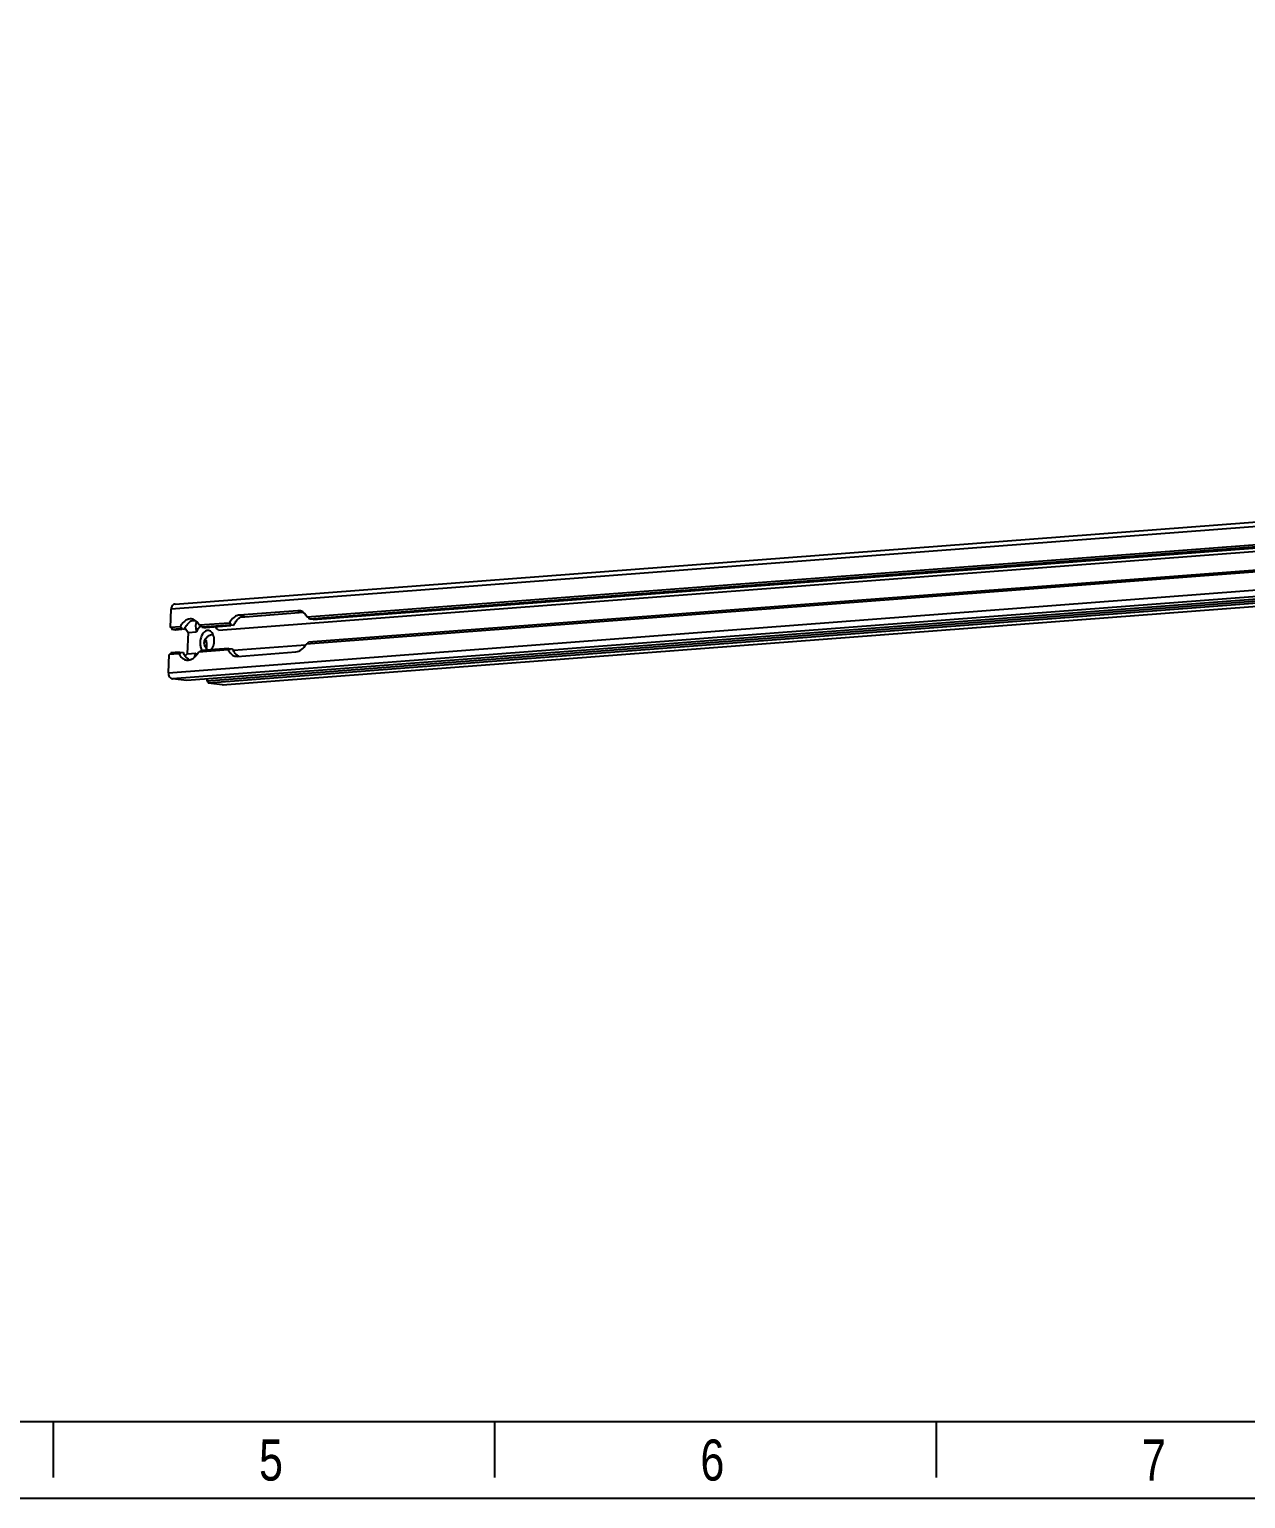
# Model space of a CAD drawing. Header units: millimetres. Extents: x 2185 to 26698, y 9658 to 17427.
# Drawn here: x 14290.2 to 14672, y 9658.1 to 10119.3 of the extents above; entities that cross this region are included whole.
import ezdxf

# ---------------------------------------------------------------- set-up
doc = ezdxf.new("R2010")
doc.units = ezdxf.units.MM
doc.layers.add('2020-NX-2_DXF_CONTINUOUS_LINE', color=7, linetype='Continuous')
doc.styles.add('CKSTANDARD', font='arial.ttf')
doc.styles.add('Roamns', font='romans.shx')

# ---------------------------------------------------------------- blocks, each defined once
blk = doc.blocks.new('standard template')
for p, q in [((456, 5254), (37409, 5254)), ((12589, 4851), (12589, 5254)), ((15761, 4851), (15761, 5254)), ((18933, 4851), (18933, 5254))]:
    blk.add_line(p, q)
blk.add_lwpolyline([(37963, 4700), (-97, 4700), (-97, 30879), (37963, 30879)], close=True)
at = {"style": 'CKSTANDARD', "width": 0.75}
for s, p in [('5', (14066, 4830)), ('6', (17237, 4830)), ('7', (20409, 4830))]:
    blk.add_text(s, height=295, dxfattribs=at).set_placement(p)
at = {"style": 'Roamns'}
for tag, p in [('PAGE_NAME', (27466, 7594)), ('PROJECT_NAME', (27466, 6884)), ('DRAWN_NAME', (27466, 6174)), ('VERSION', (34241, 6174)), ('SELECT_DATA', (27466, 5464)), ('PAGE_NUMBER', (34241, 5464))]:
    blk.add_attdef(tag, p, '', height=285, dxfattribs=at)

msp = doc.modelspace()

# ---------------------------------------------------------------- linework, layer by layer
at = {"layer": '2020-NX-2_DXF_CONTINUOUS_LINE', "color": 114, "linetype": 'Continuous', "true_color": 0x139b48}
for p, q in [((14335.971, 9938.872), (15124.604, 9998.882)), ((15123.353, 9997.28), (14334.72, 9937.269)), ((14349.623, 9930.681), (15090.563, 9987.062)), ((15085.375, 9988.652), (14377.417, 9934.781)), ((15085.528, 9987.989), (14378.136, 9934.16)), ((14379.336, 9934.018), (15085.899, 9987.784)), ((15085.009, 9980.194), (14377.051, 9926.323)), ((15085.213, 9980.706), (14377.821, 9926.877)), ((14333.856, 9917.299), (15122.49, 9977.309)), ((15123.799, 9975.384), (14335.165, 9915.373)), ((15128.324, 9974.849), (14339.69, 9914.838)), ((15134.536, 9974.705), (14345.902, 9914.695)), ((15134.972, 9974.063), (14346.339, 9914.053)), ((14350.864, 9913.518), (15139.708, 9973.524)), ((14334.471, 9931.513), (14334.72, 9937.269)), ((14341.186, 9933.631), (14342.246, 9933.712)), ((14374.458, 9936.78), (14356.092, 9935.383)), ((14357.755, 9935.186), (14356.092, 9935.383)), ((14356.613, 9934.805), (14376.143, 9936.291)), ((14374.458, 9936.78), (14374.936, 9936.724)), ((14374.941, 9936.767), (14374.458, 9936.78)), ((14377.878, 9934.726), (14377.417, 9934.781)), ((14379.336, 9934.018), (14378.136, 9934.16)), ((14337.514, 9931.744), (14334.471, 9931.513)), ((14334.933, 9931.458), (14334.471, 9931.513)), ((14334.933, 9931.458), (14334.907, 9930.871)), ((14337.667, 9931.081), (14334.907, 9930.871)), ((14336.108, 9930.729), (14334.907, 9930.871)), ((14338.037, 9930.876), (14336.108, 9930.729)), ((14337.975, 9931.69), (14337.514, 9931.744)), ((14338.868, 9930.939), (14337.667, 9931.081)), ((14339.118, 9931.348), (14340.065, 9929.954)), ((14340.065, 9929.954), (14339.777, 9923.283)), ((14340.065, 9929.954), (14342.702, 9930.154)), ((14352.941, 9932.918), (14343.623, 9932.209)), ((14343.623, 9932.209), (14344.085, 9932.155)), ((14353.095, 9932.255), (14344.342, 9931.589)), ((14344.342, 9931.589), (14345.543, 9931.447)), ((14353.465, 9932.05), (14345.543, 9931.447)), ((14346.433, 9930.594), (14346.171, 9930.606)), ((14353.403, 9932.864), (14352.941, 9932.918)), ((14354.295, 9932.113), (14353.095, 9932.255)), ((14352.575, 9924.46), (14343.257, 9923.751)), ((14352.78, 9924.971), (14344.027, 9924.305)), ((14352.575, 9924.46), (14353.037, 9924.406)), ((14352.78, 9924.971), (14353.98, 9924.83)), ((14354.238, 9924.383), (14376.895, 9926.107)), ((14333.856, 9917.299), (14334.105, 9923.055)), ((14337.148, 9923.286), (14334.105, 9923.055)), ((14334.592, 9923.588), (14334.567, 9923)), ((14337.352, 9923.798), (14334.592, 9923.588)), ((14337.148, 9923.286), (14337.61, 9923.232)), ((14337.352, 9923.798), (14338.553, 9923.656)), ((14339.777, 9923.283), (14339.159, 9922.607)), ((14339.777, 9923.283), (14342.414, 9923.483)), ((14355.051, 9922.471), (14355.534, 9922.461)), ((14355.534, 9922.461), (14373.9, 9923.858)), ((14339.69, 9914.838), (14335.165, 9915.373)), ((14345.929, 9915.313), (14345.902, 9914.695)), ((14345.902, 9914.695), (14346.364, 9914.64)), ((14346.364, 9914.64), (14346.339, 9914.053)), ((14350.864, 9913.518), (14346.339, 9914.053)), ((14350.864, 9913.518), (14351.074, 9913.519))]:
    msp.add_line(p, q, dxfattribs=at)
for centre, radius, start, end in [((14340.861, 9931.751), 2.464, 78.5387, 83.31204), ((14372.452, 9931.916), 6.11, 21.54811, 27.37966), ((14343.949, 9928.131), 7.38, 149.20403, 150.68742), ((14345.298, 9927.608), 8.384, 153.95593, 155.5302), ((14344.894, 9927.808), 7.933, 150.70538, 153.97197), ((14346.413, 9927.505), 8.29, 154.26319, 155.52767), ((14338.659, 9929.345), 6.11, 21.54811, 27.37966), ((14359.422, 9929.279), 7.432, 149.52488, 150.68621), ((14360.725, 9928.782), 8.384, 153.95593, 155.5302), ((14360.322, 9928.982), 7.933, 150.70538, 153.97197), ((14361.842, 9928.678), 8.292, 154.26338, 155.52768), ((14336.397, 9927.778), 8.384, 333.95593, 335.5302), ((14357.21, 9926.862), 5.22, 207.39153, 213.37061), ((14358.608, 9927.278), 6.268, 201.58929, 205.41147), ((14358.187, 9927.08), 5.803, 205.43519, 207.44713), ((14370.258, 9930.318), 8.309, 333.15135, 335.53616), ((14343.181, 9926.104), 6.268, 201.58929, 205.41147), ((14342.759, 9925.906), 5.803, 205.43519, 207.44713), ((14339.91, 9923.744), 2.464, 258.5387, 263.31204), ((14339.865, 9924.108), 2.833, 281.29717, 289.25936), ((14338.883, 9925.714), 4.73, 311.68601, 313.3515), ((14348.834, 9925.687), 6.788, 198.94598, 201.791), ((14348.454, 9925.536), 6.379, 201.79561, 204.09694), ((14337.111, 9927.194), 7.045, 324.58176, 330.74849)]:
    msp.add_arc(centre, radius, start, end, dxfattribs=at)
for major_axis, ratio, start_param, end_param in [((-5.713, 6.715), 0.3860236, 0.06734, 0.7545033), ((-5.713, 6.715), 0.3860236, -1.3021712, -1.1030892), ((6.499, 5.53), 0.3026002, 2.5073584, 2.8161085)]:
    msp.add_ellipse((14348.64, 9926.772), major_axis=major_axis, ratio=ratio, start_param=start_param, end_param=end_param, dxfattribs=at)
for points, knots in [([(14335.971, 9938.871), (14335.639, 9938.845), (14334.945, 9938.408), (14334.737, 9937.659), (14334.72, 9937.269)], [0, 0, 0, 0, 0.4599473, 1, 1, 1, 1]), ([(14339.971, 9934.061), (14339.854, 9934.021), (14339.368, 9933.816), (14338.934, 9933.498), (14338.641, 9933.221)], [0, 0, 0, 0, 0.235435, 1, 1, 1, 1]), ([(14339.832, 9932.517), (14339.941, 9932.651), (14340.368, 9933.129), (14340.892, 9933.531), (14341.315, 9933.733)], [0, 0, 0, 0, 0.2695263, 1, 1, 1, 1]), ([(14341.148, 9934.199), (14340.855, 9934.233), (14340.449, 9934.206), (14340.068, 9934.095), (14339.971, 9934.061)], [0, 0, 0, 0, 0.7421993, 1, 1, 1, 1]), ([(14354.948, 9935.037), (14354.762, 9934.938), (14353.98, 9934.425), (14353.381, 9933.669), (14353.016, 9933.049)], [0, 0, 0, 0, 0.2266557, 1, 1, 1, 1]), ([(14354.373, 9932.279), (14354.436, 9932.409), (14354.69, 9932.904), (14354.998, 9933.372), (14355.259, 9933.691)], [0, 0, 0, 0, 0.2600916, 1, 1, 1, 1]), ([(14356.092, 9935.383), (14355.996, 9935.375), (14355.599, 9935.322), (14355.216, 9935.18), (14354.948, 9935.037)], [0, 0, 0, 0, 0.2412259, 1, 1, 1, 1]), ([(14355.259, 9933.691), (14355.349, 9933.801), (14355.701, 9934.202), (14356.117, 9934.551), (14356.454, 9934.752)], [0, 0, 0, 0, 0.2657297, 1, 1, 1, 1]), ([(14356.454, 9934.752), (14356.558, 9934.814), (14356.963, 9935.031), (14357.417, 9935.161), (14357.755, 9935.186)], [0, 0, 0, 0, 0.2635507, 1, 1, 1, 1]), ([(14377.417, 9934.781), (14377.305, 9934.995), (14376.861, 9935.736), (14376.177, 9936.365), (14375.597, 9936.601)], [0, 0, 0, 0, 0.2782026, 1, 1, 1, 1]), ([(14338.641, 9933.221), (14338.545, 9933.13), (14338.155, 9932.731), (14337.827, 9932.275), (14337.609, 9931.91)], [0, 0, 0, 0, 0.2375407, 1, 1, 1, 1]), ([(14338.945, 9931.105), (14339.008, 9931.235), (14339.263, 9931.73), (14339.571, 9932.198), (14339.832, 9932.517)], [0, 0, 0, 0, 0.2600924, 1, 1, 1, 1]), ([(14343.213, 9931.194), (14343.26, 9931.275), (14343.451, 9931.587), (14343.665, 9931.884), (14343.839, 9932.092)], [0, 0, 0, 0, 0.2577714, 1, 1, 1, 1]), ([(14345.186, 9930.173), (14344.664, 9929.74), (14343.923, 9928.395), (14343.759, 9926.919), (14343.835, 9926.149)], [0, 0, 0, 0, 0.4667722, 1, 1, 1, 1]), ([(14345.953, 9930.572), (14345.887, 9930.557), (14345.609, 9930.471), (14345.356, 9930.314), (14345.186, 9930.173)], [0, 0, 0, 0, 0.2357032, 1, 1, 1, 1]), ([(14345.91, 9928.462), (14346.04, 9928.59), (14346.592, 9929.051), (14347.276, 9929.353), (14347.802, 9929.458)], [0, 0, 0, 0, 0.2537076, 1, 1, 1, 1]), ([(14347.318, 9924.49), (14347.697, 9924.998), (14348.204, 9926.247), (14348.288, 9927.894), (14347.992, 9929.129), (14347.613, 9929.874), (14347.089, 9930.406), (14346.647, 9930.575), (14346.434, 9930.601)], [0, 0, 0, 0, 0.2696039, 0.5563825, 0.6888532, 0.8064816, 0.9085418, 1, 1, 1, 1]), ([(14343.835, 9926.149), (14343.849, 9925.999), (14343.929, 9925.445), (14344.107, 9924.898), (14344.311, 9924.542)], [0, 0, 0, 0, 0.2679211, 1, 1, 1, 1]), ([(14345.159, 9926.174), (14345.094, 9926.469), (14345.082, 9927.094), (14345.319, 9927.67), (14345.479, 9927.927)], [0, 0, 0, 0, 0.4994997, 1, 1, 1, 1]), ([(14354.813, 9923.389), (14354.729, 9923.489), (14354.393, 9923.934), (14354.137, 9924.435), (14353.98, 9924.83)], [0, 0, 0, 0, 0.2361901, 1, 1, 1, 1]), ([(14373.9, 9923.858), (14374.514, 9923.905), (14375.838, 9924.536), (14376.68, 9925.662), (14377.051, 9926.323)], [0, 0, 0, 0, 0.4484322, 1, 1, 1, 1]), ([(14337.45, 9922.776), (14337.697, 9922.411), (14338.259, 9921.776), (14339.038, 9921.407), (14339.421, 9921.329)], [0, 0, 0, 0, 0.5301222, 1, 1, 1, 1]), ([(14339.386, 9922.215), (14339.302, 9922.316), (14338.966, 9922.76), (14338.709, 9923.261), (14338.553, 9923.656)], [0, 0, 0, 0, 0.2361899, 1, 1, 1, 1]), ([(14340.415, 9921.369), (14340.32, 9921.417), (14339.935, 9921.644), (14339.603, 9921.954), (14339.386, 9922.215)], [0, 0, 0, 0, 0.2383958, 1, 1, 1, 1]), ([(14340.8, 9921.434), (14340.907, 9921.471), (14341.353, 9921.656), (14341.755, 9921.937), (14342.029, 9922.181)], [0, 0, 0, 0, 0.2366705, 1, 1, 1, 1]), ([(14342.13, 9922.274), (14342.195, 9922.335), (14342.456, 9922.596), (14342.69, 9922.883), (14342.852, 9923.111)], [0, 0, 0, 0, 0.2410309, 1, 1, 1, 1]), ([(14352.851, 9923.99), (14352.892, 9923.928), (14353.058, 9923.689), (14353.247, 9923.465), (14353.4, 9923.313)], [0, 0, 0, 0, 0.2586355, 1, 1, 1, 1]), ([(14353.4, 9923.313), (14353.476, 9923.238), (14353.778, 9922.964), (14354.132, 9922.745), (14354.412, 9922.634)], [0, 0, 0, 0, 0.262134, 1, 1, 1, 1]), ([(14355.956, 9922.488), (14355.851, 9922.536), (14355.42, 9922.766), (14355.051, 9923.103), (14354.813, 9923.389)], [0, 0, 0, 0, 0.2377705, 1, 1, 1, 1]), ([(14333.856, 9917.299), (14333.837, 9916.852), (14334.029, 9915.985), (14334.786, 9915.418), (14335.165, 9915.373)], [0, 0, 0, 0, 0.5390043, 1, 1, 1, 1])]:
    msp.add_open_spline(points, degree=3, knots=knots, dxfattribs=at)
for points in [[(14341.315, 9933.733), (14341.508, 9933.825), (14341.711, 9933.899), (14341.92, 9933.948)], [(14341.944, 9933.967), (14341.755, 9934.057), (14341.555, 9934.125), (14341.35, 9934.166)], [(14342.617, 9933.524), (14342.413, 9933.699), (14342.186, 9933.852), (14341.944, 9933.967)], [(14343.159, 9932.945), (14342.998, 9933.154), (14342.817, 9933.351), (14342.617, 9933.524)], [(14375.597, 9936.601), (14375.388, 9936.685), (14375.165, 9936.744), (14374.941, 9936.77)], [(14342.702, 9930.154), (14342.848, 9930.512), (14343.018, 9930.86), (14343.213, 9931.194)], [(14343.623, 9932.209), (14343.489, 9932.466), (14343.335, 9932.715), (14343.159, 9932.945)], [(14346.171, 9930.606), (14346.098, 9930.601), (14346.025, 9930.589), (14345.953, 9930.572)], [(14345.758, 9925.003), (14345.475, 9925.338), (14345.253, 9925.746), (14345.159, 9926.174)], [(14345.417, 9927.791), (14345.615, 9927.42), (14345.743, 9927.007), (14345.8, 9926.591)], [(14345.479, 9927.927), (14345.601, 9928.121), (14345.747, 9928.301), (14345.91, 9928.462)], [(14345.8, 9926.591), (14345.867, 9926.101), (14345.837, 9925.587), (14345.704, 9925.112)], [(14346.276, 9924.504), (14346.088, 9924.653), (14345.913, 9924.82), (14345.758, 9925.003)], [(14337.148, 9923.286), (14337.239, 9923.111), (14337.34, 9922.94), (14337.45, 9922.776)], [(14339.623, 9921.297), (14339.888, 9921.266), (14340.16, 9921.279), (14340.42, 9921.33)], [(14354.412, 9922.634), (14354.616, 9922.552), (14354.833, 9922.497), (14355.051, 9922.471)]]:
    msp.add_open_spline(points, degree=3, dxfattribs=at)

# ---------------------------------------------------------------- block references
at = {"transparency": 33554595, "xscale": 0.04369384563332881, "yscale": 0.04369384563332881, "zscale": 0.04369384563332881}
msp.add_blockref('standard template', (13747.71, 9452.718), dxfattribs=at)

doc.saveas('drawing.dxf')
